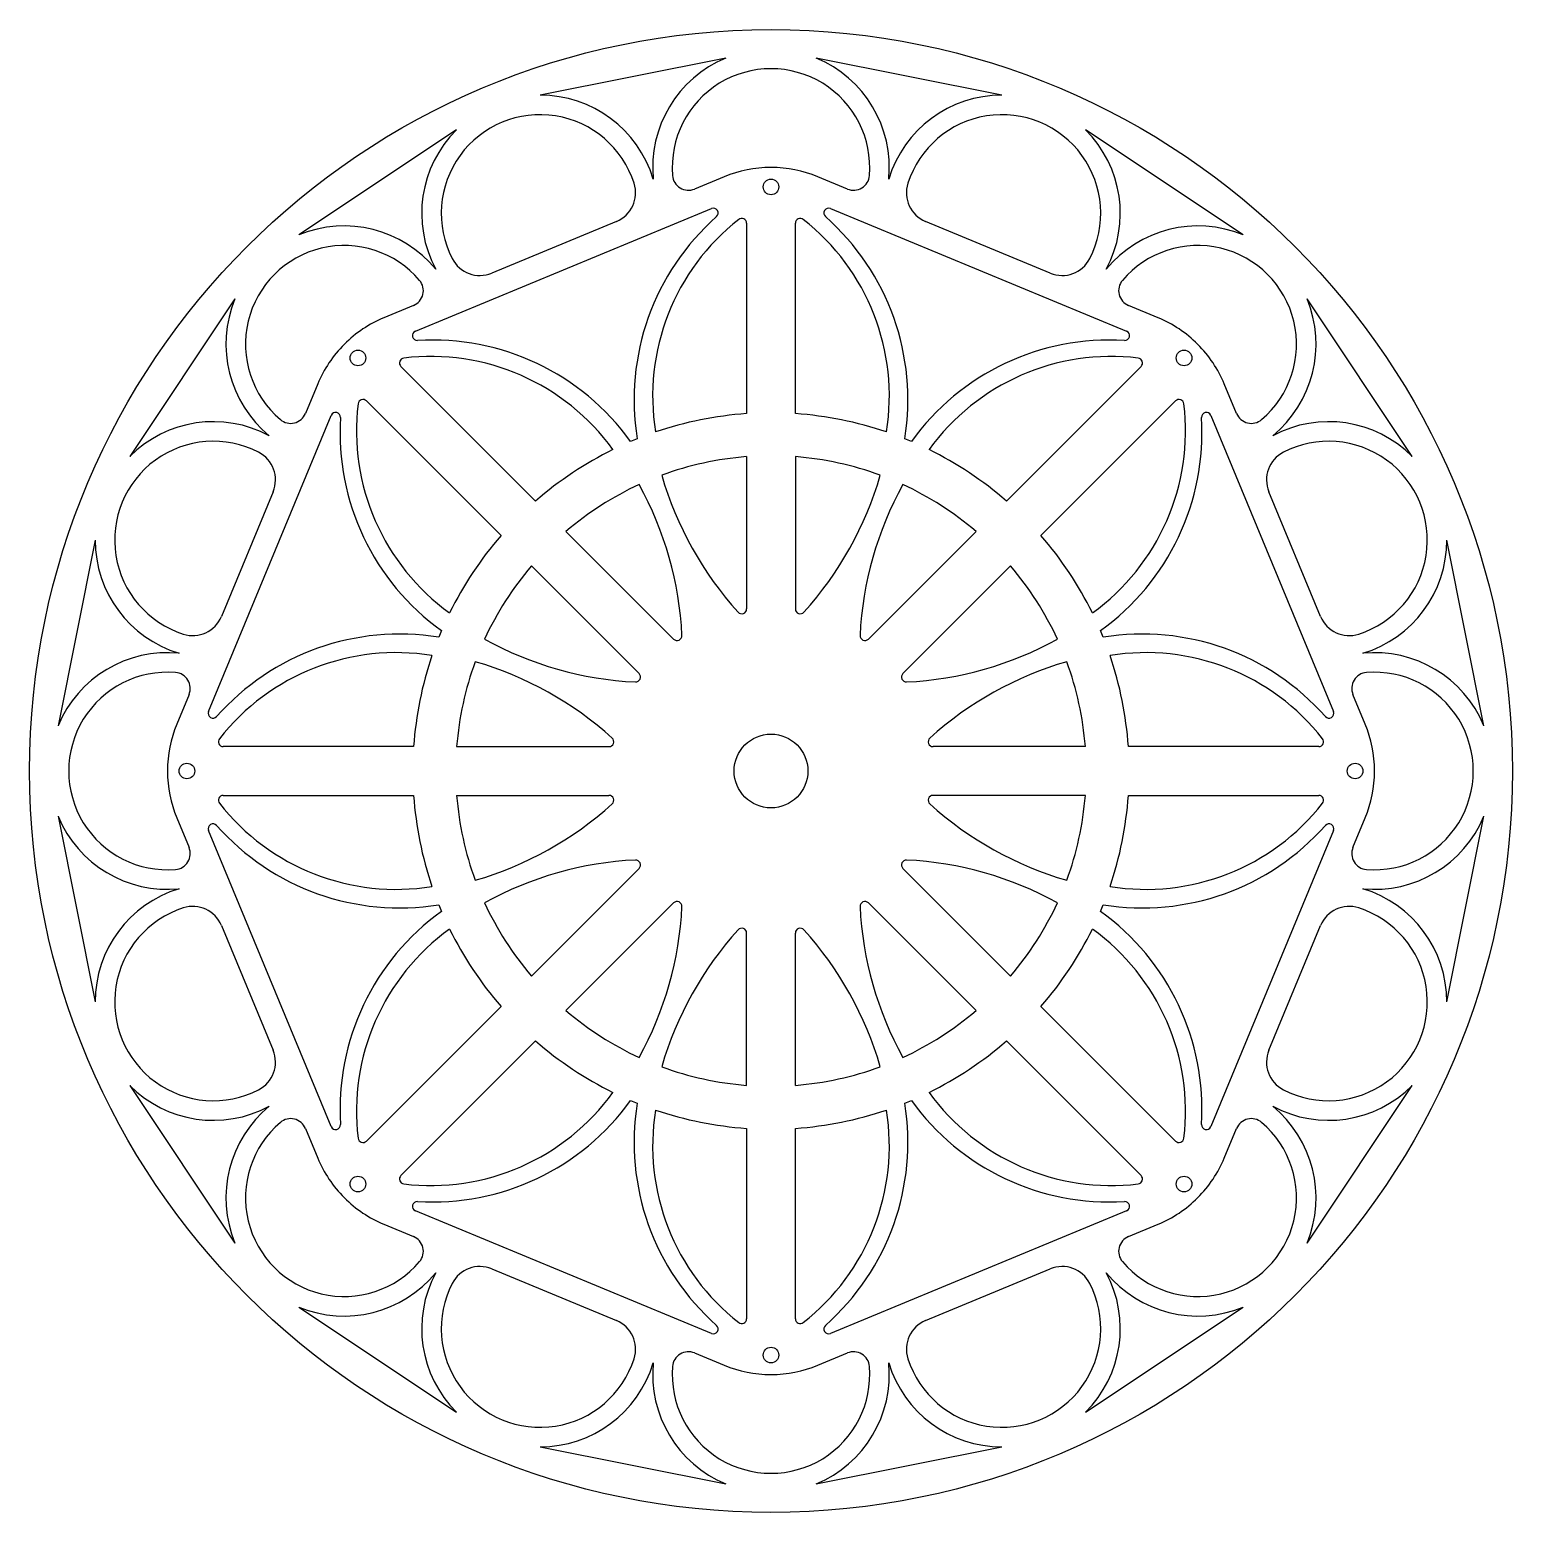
# Model space of a CAD drawing. Header units: millimetres. Extents: x -152 to 152, y -152 to 152.
import ezdxf

# ---------------------------------------------------------------- set-up
doc = ezdxf.new("R2010")
doc.units = ezdxf.units.MM

msp = doc.modelspace()

# ---------------------------------------------------------------- linework, layer by layer
at = {"color": 7, "linetype": 'Continuous', "lineweight": 25}
for p, q in [((-9.27, 145.97), (-47.3, 138.41)), ((47.3, 138.41), (9.27, 145.97)), ((-64.43, 131.31), (-96.66, 109.78)), ((96.66, 109.78), (64.43, 131.31)), ((-9.59, 121.69), (-15.65, 119.18)), ((0.03, 123.59), (-0.03, 123.59)), ((15.65, 119.18), (9.59, 121.69)), ((-72.82, 90.09), (-12.21, 115.19)), ((-31.66, 112.55), (-57.2, 101.97)), ((12.21, 115.19), (72.82, 90.09)), ((57.2, 101.97), (31.66, 112.55)), ((-5, 112.18), (-5, 73.18)), ((5, 73.18), (5, 112.18)), ((-109.78, 96.66), (-131.31, 64.43)), ((-73.21, 95.34), (-79.26, 92.83)), ((79.26, 92.83), (73.21, 95.34)), ((131.31, 64.43), (109.78, 96.66)), ((-87.37, 87.41), (-87.41, 87.37)), ((87.41, 87.37), (87.37, 87.41)), ((-48.21, 55.28), (-75.79, 82.86)), ((75.79, 82.86), (48.21, 55.28)), ((-92.83, 79.26), (-95.34, 73.21)), ((95.34, 73.21), (92.83, 79.26)), ((-82.86, 75.79), (-55.28, 48.21)), ((55.28, 48.21), (82.86, 75.79)), ((-115.19, 12.21), (-90.09, 72.82)), ((90.09, 72.82), (115.19, 12.21)), ((-5, 64.38), (-5, 33.2)), ((5, 64.38), (5, 33.2)), ((-101.97, 57.2), (-112.55, 31.66)), ((112.55, 31.66), (101.97, 57.2)), ((-41.99, 49.06), (-19.94, 27.01)), ((41.99, 49.06), (19.94, 27.01)), ((-138.41, 47.3), (-145.97, 9.27)), ((145.97, 9.27), (138.41, 47.3)), ((-49.06, 41.99), (-27.01, 19.94)), ((49.06, 41.99), (27.01, 19.94)), ((-119.18, 15.65), (-121.69, 9.59)), ((121.69, 9.59), (119.18, 15.65)), ((-73.18, 5), (-112.18, 5)), ((-64.38, 5), (-33.2, 5)), ((64.38, 5), (33.2, 5)), ((112.18, 5), (73.18, 5)), ((-123.59, 0.03), (-123.59, -0.03)), ((123.59, -0.03), (123.59, 0.03)), ((-112.18, -5), (-73.18, -5)), ((-64.38, -5), (-33.2, -5)), ((64.38, -5), (33.2, -5)), ((73.18, -5), (112.18, -5)), ((-145.97, -9.27), (-138.41, -47.3)), ((-121.69, -9.59), (-119.18, -15.65)), ((119.18, -15.65), (121.69, -9.59)), ((138.41, -47.3), (145.97, -9.27)), ((-90.09, -72.82), (-115.19, -12.21)), ((115.19, -12.21), (90.09, -72.82)), ((-49.06, -41.99), (-27.01, -19.94)), ((49.06, -41.99), (27.01, -19.94)), ((-41.99, -49.06), (-19.94, -27.01)), ((41.99, -49.06), (19.94, -27.01)), ((-112.55, -31.66), (-101.97, -57.2)), ((-5, -64.38), (-5, -33.2)), ((5, -64.38), (5, -33.2)), ((101.97, -57.2), (112.55, -31.66)), ((-55.28, -48.21), (-82.86, -75.79)), ((82.86, -75.79), (55.28, -48.21)), ((-75.79, -82.86), (-48.21, -55.28)), ((48.21, -55.28), (75.79, -82.86)), ((-131.31, -64.43), (-109.78, -96.66)), ((109.78, -96.66), (131.31, -64.43)), ((-95.34, -73.21), (-92.83, -79.26)), ((-5, -73.18), (-5, -112.18)), ((5, -112.18), (5, -73.18)), ((92.83, -79.26), (95.34, -73.21)), ((-87.41, -87.37), (-87.37, -87.41)), ((87.37, -87.41), (87.41, -87.37)), ((-12.21, -115.19), (-72.82, -90.09)), ((72.82, -90.09), (12.21, -115.19)), ((-79.26, -92.83), (-73.21, -95.34)), ((73.21, -95.34), (79.26, -92.83)), ((-57.2, -101.97), (-31.66, -112.55)), ((31.66, -112.55), (57.2, -101.97)), ((-96.66, -109.78), (-64.43, -131.31)), ((64.43, -131.31), (96.66, -109.78)), ((-15.65, -119.18), (-9.59, -121.69)), ((9.59, -121.69), (15.65, -119.18)), ((-0.03, -123.59), (0.03, -123.59)), ((-47.3, -138.41), (-9.27, -145.97)), ((9.27, -145.97), (47.3, -138.41))]:
    msp.add_line(p, q, dxfattribs=at)
for centre, radius in [((0, 0), 151.82), ((0, 119.62), 1.6), ((-84.58, 84.58), 1.6), ((84.58, 84.58), 1.6), ((0, 0), 7.55), ((-119.62, 0), 1.6), ((119.62, 0), 1.6), ((-84.58, -84.58), 1.6), ((84.58, -84.58), 1.6), ((0, -119.62), 1.6)]:
    msp.add_circle(centre, radius, dxfattribs=at)
for centre, radius, start, end in [((0, 123.59), 24.23, 112.5, 185.625), ((0, 123.59), 24.23, 354.375, 67.5), ((0, 123.59), 20.23, 355.306, 184.694), ((-47.3, 114.18), 24.23, 16.875, 90), ((47.3, 114.18), 24.23, 90, 163.125), ((-47.3, 114.18), 20.23, 17.806, 207.194), ((47.3, 114.18), 20.23, 332.806, 162.194), ((-47.3, 114.18), 24.23, 135, 208.125), ((47.3, 114.18), 24.23, 331.875, 45), ((-16.9, 122.2), 3.27, 184.694, 292.5), ((-0.03, 98.59), 25, 90, 112.5), ((0.03, 98.59), 25, 67.5, 90), ((16.9, 122.2), 3.27, 247.5, 355.306), ((-34.09, 118.42), 6.36, 292.5, 17.806), ((34.09, 118.42), 6.36, 162.194, 247.5), ((21.97, 76.08), 50, 131.5108, 189.2411), ((21.76, 76.76), 46, 128.083, 189.1699), ((-11.83, 114.27), 1, 311.5108, 112.5), ((-6, 112.18), 1, 0, 128.083), ((6, 112.18), 1, 51.917, 180), ((-21.76, 76.76), 46, 350.8301, 51.917), ((11.83, 114.27), 1, 67.5, 228.4892), ((-21.97, 76.08), 50, 350.7589, 48.4892), ((-87.39, 87.39), 24.23, 39.375, 112.5), ((87.39, 87.39), 24.23, 67.5, 140.625), ((-87.39, 87.39), 20.23, 40.306, 229.694), ((87.39, 87.39), 20.23, 310.306, 139.694), ((-59.63, 107.84), 6.36, 207.194, 292.5), ((59.63, 107.84), 6.36, 247.5, 332.806), ((-74.46, 98.36), 3.27, 292.5, 40.306), ((74.46, 98.36), 3.27, 139.694, 247.5), ((-87.39, 87.39), 24.23, 157.5, 230.625), ((87.39, 87.39), 24.23, 309.375, 22.5), ((-69.69, 69.73), 25, 112.5, 135), ((69.69, 69.73), 25, 45, 67.5), ((-72.43, 89.16), 1, 112.5, 273.4892), ((-69.33, 38.26), 50, 35.7589, 93.4892), ((69.33, 38.26), 50, 86.5108, 144.2411), ((72.43, 89.16), 1, 266.5108, 67.5), ((-69.73, 69.69), 25, 135, 157.5), ((69.73, 69.69), 25, 22.5, 45), ((-75.08, 83.57), 1, 96.917, 225), ((-69.66, 38.89), 46, 35.8301, 96.917), ((69.66, 38.89), 46, 83.083, 144.1699), ((75.08, 83.57), 1, 315, 83.083), ((-83.57, 75.08), 1, 45, 173.083), ((83.57, 75.08), 1, 6.917, 135), ((-98.36, 74.46), 3.27, 229.694, 337.5), ((-89.16, 72.43), 1, 356.5108, 157.5), ((-38.89, 69.66), 46, 173.083, 234.1699), ((0, 0), 73.35, 93.9087, 108.8149), ((0, 0), 73.35, 71.1851, 86.0913), ((38.89, 69.66), 46, 305.8301, 6.917), ((89.16, 72.43), 1, 22.5, 183.4892), ((98.36, 74.46), 3.27, 202.5, 310.306), ((-114.18, 47.3), 24.23, 61.875, 135), ((-38.26, 69.33), 50, 176.5108, 234.2411), ((38.26, 69.33), 50, 305.7589, 3.4892), ((114.18, 47.3), 24.23, 45, 118.125), ((-114.18, 47.3), 20.23, 62.806, 252.194), ((0, 0), 73.35, 111.918, 113.082), ((0, 0), 73.35, 66.918, 68.082), ((114.18, 47.3), 20.23, 287.806, 117.194), ((-107.84, 59.63), 6.36, 337.5, 62.806), ((0, 0), 73.35, 116.1851, 131.0913), ((0, 0), 64.57, 94.4412, 110.2811), ((0, 0), 64.57, 69.7189, 85.5588), ((0, 0), 73.35, 48.9087, 63.8149), ((107.84, 59.63), 6.36, 117.194, 202.5), ((0, 0), 64.57, 114.7189, 130.5588), ((-89.61, 24.2), 71.47, 2.8642, 28.8222), ((46.26, 80.48), 71.47, 196.1778, 222.1358), ((-46.26, 80.48), 71.47, 317.8642, 343.8222), ((89.61, 24.2), 71.47, 151.1778, 177.1358), ((0, 0), 64.57, 49.4412, 65.2811), ((-114.18, 47.3), 24.23, 180, 253.125), ((0, 0), 73.35, 138.9087, 153.8149), ((0, 0), 73.35, 26.1851, 41.0913), ((114.18, 47.3), 24.23, 286.875, 360), ((0, 0), 64.57, 139.4412, 155.2811), ((0, 0), 64.57, 24.7189, 40.5588), ((-118.42, 34.09), 6.36, 252.194, 337.5), ((-6, 33.2), 1, 222.1358, 0), ((6, 33.2), 1, 180, 317.8642), ((118.42, 34.09), 6.36, 202.5, 287.806), ((-76.08, -21.97), 50, 80.7589, 138.4892), ((0, 0), 73.35, 156.918, 158.082), ((-19.24, 27.72), 1, 225, 2.8642), ((19.24, 27.72), 1, 177.1358, 315), ((0, 0), 73.35, 21.918, 23.082), ((76.08, -21.97), 50, 41.5108, 99.2411), ((-24.2, 89.61), 71.47, 241.1778, 267.1358), ((24.2, 89.61), 71.47, 272.8642, 298.8222), ((-123.59, 0), 24.23, 84.375, 157.5), ((-76.76, -21.76), 46, 80.8301, 141.917), ((0, 0), 73.35, 161.1851, 176.0913), ((0, 0), 64.57, 159.7189, 175.5588), ((-80.48, -46.26), 71.47, 47.8642, 73.8222), ((80.48, -46.26), 71.47, 106.1778, 132.1358), ((0, 0), 64.57, 4.4412, 20.2811), ((76.76, -21.76), 46, 38.083, 99.1699), ((0, 0), 73.35, 3.9087, 18.8149), ((123.59, 0), 24.23, 22.5, 95.625), ((-123.59, 0), 20.23, 85.306, 274.694), ((-122.2, 16.9), 3.27, 337.5, 85.306), ((-27.72, 19.24), 1, 267.1358, 45), ((27.72, 19.24), 1, 135, 272.8642), ((122.2, 16.9), 3.27, 94.694, 202.5), ((123.59, 0), 20.23, 265.306, 94.694), ((-114.27, 11.83), 1, 157.5, 318.4892), ((114.27, 11.83), 1, 221.5108, 22.5), ((-98.59, 0.03), 25, 157.5, 180), ((98.59, 0.03), 25, 0, 22.5), ((-112.18, 6), 1, 141.917, 270), ((-33.2, 6), 1, 270, 47.8642), ((33.2, 6), 1, 132.1358, 270), ((112.18, 6), 1, 270, 38.083), ((-98.59, -0.03), 25, 180, 202.5), ((98.59, -0.03), 25, 337.5, 0), ((-112.18, -6), 1, 90, 218.083), ((0, 0), 73.35, 183.9087, 198.8149), ((0, 0), 64.57, 184.4412, 200.2811), ((-33.2, -6), 1, 312.1358, 90), ((33.2, -6), 1, 90, 227.8642), ((0, 0), 64.57, 339.7189, 355.5588), ((0, 0), 73.35, 341.1851, 356.0913), ((112.18, -6), 1, 321.917, 90), ((-76.76, 21.76), 46, 218.083, 279.1699), ((-80.48, 46.26), 71.47, 286.1778, 312.1358), ((80.48, 46.26), 71.47, 227.8642, 253.8222), ((76.76, 21.76), 46, 260.8301, 321.917), ((-123.59, 0), 24.23, 202.5, 275.625), ((-114.27, -11.83), 1, 41.5108, 202.5), ((-76.08, 21.97), 50, 221.5108, 279.2411), ((76.08, 21.97), 50, 260.7589, 318.4892), ((114.27, -11.83), 1, 337.5, 138.4892), ((123.59, 0), 24.23, 264.375, 337.5), ((-122.2, -16.9), 3.27, 274.694, 22.5), ((122.2, -16.9), 3.27, 157.5, 265.306), ((-24.2, -89.61), 71.47, 92.8642, 118.8222), ((-27.72, -19.24), 1, 315, 92.8642), ((27.72, -19.24), 1, 87.1358, 225), ((24.2, -89.61), 71.47, 61.1778, 87.1358), ((-114.18, -47.3), 24.23, 106.875, 180), ((114.18, -47.3), 24.23, 360, 73.125), ((0, 0), 64.57, 204.7189, 220.5588), ((-19.24, -27.72), 1, 357.1358, 135), ((19.24, -27.72), 1, 45, 182.8642), ((0, 0), 64.57, 319.4412, 335.2811), ((-114.18, -47.3), 20.23, 107.806, 297.194), ((-118.42, -34.09), 6.36, 22.5, 107.806), ((-38.26, -69.33), 50, 125.7589, 183.4892), ((0, 0), 73.35, 201.918, 203.082), ((-89.61, -24.2), 71.47, 331.1778, 357.1358), ((89.61, -24.2), 71.47, 182.8642, 208.8222), ((0, 0), 73.35, 336.918, 338.082), ((38.26, -69.33), 50, 356.5108, 54.2411), ((114.18, -47.3), 20.23, 242.806, 72.194), ((118.42, -34.09), 6.36, 72.194, 157.5), ((-38.89, -69.66), 46, 125.8301, 186.917), ((0, 0), 73.35, 206.1851, 221.0913), ((46.26, -80.48), 71.47, 137.8642, 163.8222), ((-6, -33.2), 1, 0, 137.8642), ((6, -33.2), 1, 42.1358, 180), ((-46.26, -80.48), 71.47, 16.1778, 42.1358), ((0, 0), 73.35, 318.9087, 333.8149), ((38.89, -69.66), 46, 353.083, 54.1699), ((0, 0), 64.57, 229.4412, 245.2811), ((0, 0), 64.57, 294.7189, 310.5588), ((-107.84, -59.63), 6.36, 297.194, 22.5), ((0, 0), 73.35, 228.9087, 243.8149), ((0, 0), 73.35, 296.1851, 311.0913), ((107.84, -59.63), 6.36, 157.5, 242.806), ((0, 0), 64.57, 249.7189, 265.5588), ((0, 0), 64.57, 274.4412, 290.2811), ((-114.18, -47.3), 24.23, 225, 298.125), ((-69.66, -38.89), 46, 263.083, 324.1699), ((69.66, -38.89), 46, 215.8301, 276.917), ((114.18, -47.3), 24.23, 241.875, 315), ((-87.39, -87.39), 24.23, 129.375, 202.5), ((-69.33, -38.26), 50, 266.5108, 324.2411), ((0, 0), 73.35, 246.918, 248.082), ((21.97, -76.08), 50, 170.7589, 228.4892), ((21.76, -76.76), 46, 170.8301, 231.917), ((0, 0), 73.35, 251.1851, 266.0913), ((0, 0), 73.35, 273.9087, 288.8149), ((-21.76, -76.76), 46, 308.083, 9.1699), ((-21.97, -76.08), 50, 311.5108, 9.2411), ((0, 0), 73.35, 291.918, 293.082), ((69.33, -38.26), 50, 215.7589, 273.4892), ((87.39, -87.39), 24.23, 337.5, 50.625), ((-87.39, -87.39), 20.23, 130.306, 319.694), ((-98.36, -74.46), 3.27, 22.5, 130.306), ((-89.16, -72.43), 1, 202.5, 3.4892), ((87.39, -87.39), 20.23, 220.306, 49.694), ((89.16, -72.43), 1, 176.5108, 337.5), ((98.36, -74.46), 3.27, 49.694, 157.5), ((-83.57, -75.08), 1, 186.917, 315), ((83.57, -75.08), 1, 225, 353.083), ((-69.73, -69.69), 25, 202.5, 225), ((69.73, -69.69), 25, 315, 337.5), ((-75.08, -83.57), 1, 135, 263.083), ((75.08, -83.57), 1, 276.917, 45), ((-69.69, -69.73), 25, 225, 247.5), ((69.69, -69.73), 25, 292.5, 315), ((-72.43, -89.16), 1, 86.5108, 247.5), ((72.43, -89.16), 1, 292.5, 93.4892), ((-74.46, -98.36), 3.27, 319.694, 67.5), ((74.46, -98.36), 3.27, 112.5, 220.306), ((-87.39, -87.39), 24.23, 247.5, 320.625), ((-47.3, -114.18), 24.23, 151.875, 225), ((-59.63, -107.84), 6.36, 67.5, 152.806), ((59.63, -107.84), 6.36, 27.194, 112.5), ((47.3, -114.18), 24.23, 315, 28.125), ((87.39, -87.39), 24.23, 219.375, 292.5), ((-47.3, -114.18), 20.23, 152.806, 342.194), ((47.3, -114.18), 20.23, 197.806, 27.194), ((-6, -112.18), 1, 231.917, 0), ((6, -112.18), 1, 180, 308.083), ((-34.09, -118.42), 6.36, 342.194, 67.5), ((-11.83, -114.27), 1, 247.5, 48.4892), ((11.83, -114.27), 1, 131.5108, 292.5), ((34.09, -118.42), 6.36, 112.5, 197.806), ((-47.3, -114.18), 24.23, 270, 343.125), ((0, -123.59), 24.23, 174.375, 247.5), ((-16.9, -122.2), 3.27, 67.5, 175.306), ((0, -123.59), 24.23, 292.5, 5.625), ((16.9, -122.2), 3.27, 4.694, 112.5), ((47.3, -114.18), 24.23, 196.875, 270), ((0, -123.59), 20.23, 175.306, 4.694), ((-0.03, -98.59), 25, 247.5, 270), ((0.03, -98.59), 25, 270, 292.5)]:
    msp.add_arc(centre, radius, start, end, dxfattribs=at)

doc.saveas('drawing.dxf')
